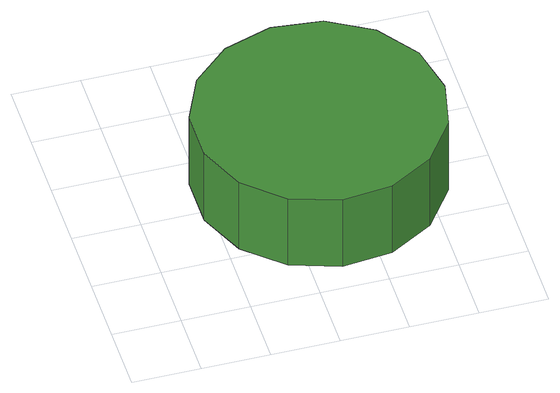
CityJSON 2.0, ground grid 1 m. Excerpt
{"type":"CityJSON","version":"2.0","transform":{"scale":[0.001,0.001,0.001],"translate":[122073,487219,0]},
"CityObjects":{
"tree1":{"type":"SolitaryVegetationObject","attributes":{"function":"something"},"geometry":[{"type":"MultiSurface","lod":"1","boundaries":[[[0,1,2,3,4,5,6,7,8,9,10,11,12,13,14]],[[15,16,17,18,19,20,21,22,23,24,25,26,27,28,29]],[[0,29,28,1]],[[1,28,27,2]],[[2,27,26,3]],[[3,26,25,4]],[[4,25,24,5]],[[5,24,23,6]],[[6,23,22,7]],[[7,22,21,8]],[[8,21,20,9]],[[9,20,19,10]],[[10,19,18,11]],[[11,18,17,12]],[[12,17,16,13]],[[13,16,15,14]],[[14,15,29,0]]]}]}
},
"vertices":[
[4431,2218,1452],[4275,2952,1452],[3833,3560,1452],[3183,3935,1452],[2437,4013,1452],[1723,3781,1452],[1165,3279,1452],[859,2593,1452],[859,1843,1452],[1165,1157,1452],[1723,654,1452],[2437,422,1452],[3183,501,1452],[3833,876,1452],[4275,1484,1452],[4275,1484,182],[3833,876,182],[3183,501,182],[2437,422,182],[1723,654,182],[1165,1157,182],[859,1843,182],[859,2593,182],[1165,3279,182],[1723,3781,182],[2437,4013,182],[3183,3935,182],[3833,3560,182],[4275,2952,182],[4431,2218,182]
]}
